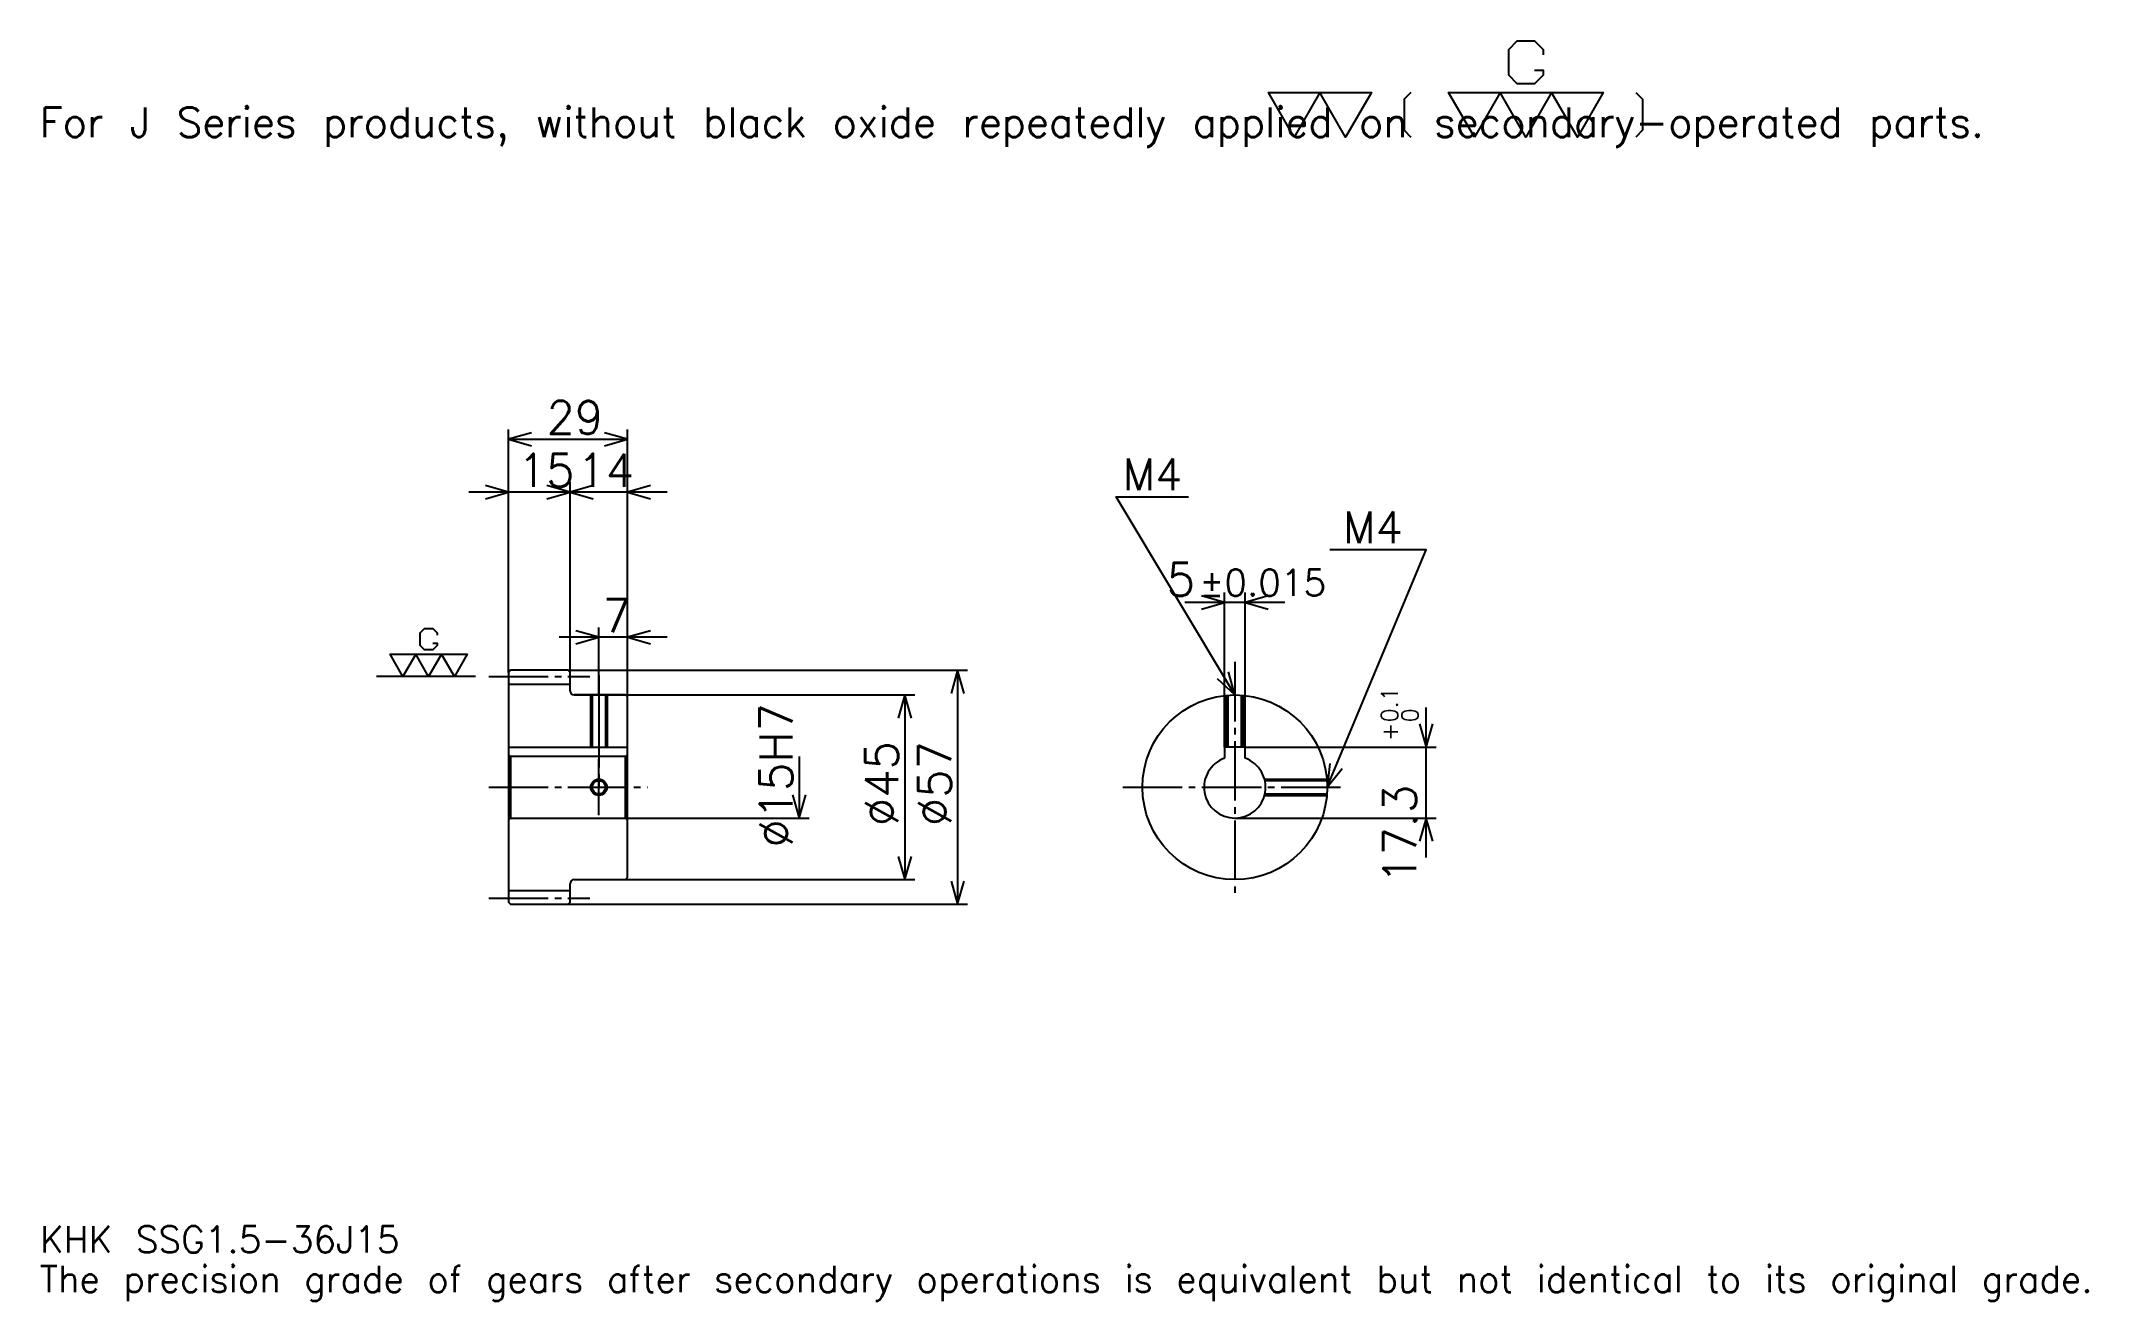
# Model space of a CAD drawing. Extents: x 16 to 515, y 6 to 313.
import ezdxf

# ---------------------------------------------------------------- set-up
doc = ezdxf.new("R2010")
doc.units = 0
doc.linetypes.add('DASHDOT', pattern=[19.304349, 14.478261, -1.608696, 1.608696, -1.608696])
doc.layers.get('0').update_dxf_attribs({"linetype": 'CONTINUOUS'})
doc.layers.add('DASHDOT', color=6, linetype='DASHDOT')
doc.styles.add('KANJI', font='TXT', dxfattribs={"bigfont": 'BIGFONT'})

msp = doc.modelspace()

# ---------------------------------------------------------------- linework, layer by layer
at = {"color": 5}
for p, q in [((130.304352, 159.608688), (130.304352, 218.32608)), ((130.304352, 215.91304), (159.304352, 215.91304)), ((159.304352, 159.608688), (159.304352, 218.32608)), ((145.304352, 159.608688), (145.304352, 205.456512)), ((154.956528, 203.043472), (120.652176, 203.043472)), ((168.956528, 203.043472), (135.652176, 203.043472)), ((319.434784, 176.130432), (295.130432, 176.130432)), ((304.782593, 140.908691), (304.782593, 178.543472)), ((309.782593, 140.908691), (309.782593, 178.543472)), ((152.304352, 159.608688), (152.304352, 170.065216)), ((168.956528, 167.652161), (142.652176, 167.652161)), ((130.304352, 159.108688), (130.304352, 159.608688)), ((144.804352, 159.608688), (159.304352, 159.608688)), ((145.304352, 159.108688), (145.304352, 159.608688)), ((152.304352, 153.608688), (152.304352, 159.608688)), ((152.304352, 153.608688), (152.304352, 159.608688)), ((159.304352, 159.608688), (242.152176, 159.608688)), ((159.304352, 153.108688), (159.304352, 159.608688)), ((239.739136, 159.608688), (239.739136, 102.608688)), ((146.304352, 153.608688), (159.304352, 153.608688)), ((159.304352, 153.608688), (229.282608, 153.608688)), ((226.869568, 153.608688), (226.869568, 108.608688)), ((353.913025, 113.956512), (353.913025, 150.560867)), ((309.782593, 140.908691), (356.32608, 140.908691)), ((201.130432, 138.608688), (201.130432, 123.608688)), ((159.304352, 123.608688), (203.543488, 123.608688)), ((307.282593, 123.608688), (356.32608, 123.608688)), ((146.304352, 108.608688), (159.304352, 108.608688)), ((159.304352, 108.608688), (229.282608, 108.608688)), ((144.804352, 102.608688), (159.304352, 102.608688)), ((159.304352, 102.608688), (242.152176, 102.608688))]:
    msp.add_line(p, q, dxfattribs=at)
at = {"color": 7}
msp.add_line((122.260872, 158.108688), (98.13044, 158.108688), dxfattribs=at)
at = {"color": 4}
for p, q in [((130.304352, 156.233688), (145.304352, 156.233688)), ((130.304352, 140.908691), (159.304352, 140.908691)), ((130.804352, 138.608688), (130.804352, 123.608688)), ((158.804352, 138.608688), (159.304352, 139.108688)), ((158.804352, 123.608688), (159.304352, 123.108688)), ((130.304352, 105.983688), (145.304352, 105.983688))]:
    msp.add_line(p, q, dxfattribs=at)
at = {"color": 7}
for points in [[(380.295654, 305.87738), (382.386963, 305.87738), (382.386963, 304.62262), (380.295654, 302.531311), (376.113037, 302.531311), (374.021759, 304.62262), (374.021759, 310.896515), (376.113037, 312.987823), (380.295654, 312.987823), (382.386963, 310.896515), (382.386963, 309.641724)], [(321.739136, 289.565216), (315.46521, 300.440002), (340.560883, 300.440002), (334.286957, 289.565216), (328.013062, 300.440002), (321.739136, 289.565216)], [(350.180878, 300.440002), (348.507843, 298.766968), (348.507843, 291.238251), (350.180878, 289.565216)], [(365.656525, 289.565216), (359.382629, 300.440002), (397.026093, 300.440002), (390.752197, 289.565216), (384.478271, 300.440002), (378.204346, 289.565216), (371.93045, 300.440002), (365.656525, 289.565216)], [(404.973053, 300.440002), (406.646088, 298.766968), (406.646088, 291.238251), (404.973053, 289.565216)], [(111.884789, 166.264771), (112.930435, 166.264771), (112.930435, 165.63739), (111.884789, 164.591736), (109.793488, 164.591736), (108.747833, 165.63739), (108.747833, 168.774338), (109.793488, 169.819992), (111.884789, 169.819992), (112.930435, 168.774338), (112.930435, 168.146942)], [(104.565224, 158.108688), (101.428268, 163.546082), (120.250008, 163.546082), (117.113045, 158.108688), (113.976089, 163.546082), (110.839134, 158.108688), (107.702179, 163.546082), (104.565224, 158.108688)]]:
    msp.add_lwpolyline(points, dxfattribs=at)
at = {"color": 5}
for points in [[(135.934784, 217.521729), (130.304352, 215.91304), (135.934784, 214.304352)], [(153.67392, 214.304352), (159.304352, 215.91304), (153.67392, 217.521729)], [(124.67392, 201.434784), (130.304352, 203.043472), (124.67392, 204.652161)], [(139.67392, 201.434784), (145.304352, 203.043472), (139.67392, 204.652161)], [(150.934784, 204.652161), (145.304352, 203.043472), (150.934784, 201.434784)], [(164.934784, 204.652161), (159.304352, 203.043472), (164.934784, 201.434784)], [(307.282593, 153.608688), (278.326111, 201.869568), (296.021729, 201.869568)], [(329.782593, 131.108688), (353.913025, 189), (330.426086, 189)], [(299.152161, 174.521729), (304.782593, 176.130432), (299.152161, 177.73912)], [(315.413025, 177.73912), (309.782593, 176.130432), (315.413025, 174.521729)], [(146.67392, 166.043472), (152.304352, 167.652161), (146.67392, 169.260864)], [(164.934784, 169.260864), (159.304352, 167.652161), (164.934784, 166.043472)], [(241.347839, 153.978256), (239.739136, 159.608688), (238.130432, 153.978256)], [(303.006348, 157.609085), (307.282593, 153.608688), (305.765198, 159.26442)], [(228.478271, 147.978256), (226.869568, 153.608688), (225.260864, 147.978256)], [(352.304352, 146.539124), (353.913025, 140.908691), (355.521729, 146.539124)], [(330.463989, 136.924652), (329.782593, 131.108688), (333.433716, 135.686798)], [(199.521744, 129.23912), (201.130432, 123.608688), (202.739136, 129.23912)], [(355.521729, 117.978256), (353.913025, 123.608688), (352.304352, 117.978256)], [(225.260864, 114.23912), (226.869568, 108.608688), (228.478271, 114.23912)], [(238.130432, 108.23912), (239.739136, 102.608688), (241.347839, 108.23912)]]:
    msp.add_lwpolyline(points, dxfattribs=at)
at = {"color": 4}
for points in [[(145.304352, 154.608688), (145.304352, 159.108688), (144.804352, 159.608688), (130.804352, 159.608688), (130.304352, 159.108688), (130.304352, 123.108688)], [(146.304352, 108.608688), (158.804352, 108.608688), (159.304352, 109.108688), (159.304352, 153.108688), (158.804352, 153.608688), (146.304352, 153.608688)], [(150.304352, 153.608688), (150.304352, 140.908691)], [(150.684357, 153.608688), (150.684357, 140.908691)], [(153.924347, 153.608688), (153.924347, 140.908691)], [(154.304352, 153.608688), (154.304352, 140.908691)], [(305.282593, 140.908691), (305.282593, 153.519623)], [(305.662598, 140.908691), (305.662598, 153.550293)], [(308.902588, 140.908691), (308.902588, 153.550293)], [(309.282593, 140.908691), (309.282593, 153.519623)], [(309.782593, 138.179749), (309.782593, 140.908691), (304.782593, 140.908691), (304.782593, 138.179749)], [(130.304352, 123.108688), (130.804352, 123.608688), (158.804352, 123.608688), (158.804352, 138.608688), (130.804352, 138.608688), (130.304352, 139.108688)], [(314.511017, 133.108688), (329.693542, 133.108688)], [(314.60556, 132.728683), (329.724213, 132.728683)], [(314.511017, 129.108688), (329.693542, 129.108688)], [(314.60556, 129.488693), (329.724213, 129.488693)], [(130.304352, 123.108688), (130.304352, 103.108688), (130.804352, 102.608688), (144.804352, 102.608688), (145.304352, 103.108688), (145.304352, 107.608688)]]:
    msp.add_lwpolyline(points, dxfattribs=at)
for centre, radius in [((307.282593, 131.108688), 22.5), ((152.304352, 131.108688), 1.62)]:
    msp.add_circle(centre, radius, dxfattribs=at)
at = {"color": 7}
msp.add_circle((152.304352, 131.108688), 2, dxfattribs=at)
at = {"color": 4}
for centre, radius, start, end in [((146.304352, 154.608688), 1, 180, 270), ((307.282593, 131.108688), 7.5, 109.47122094, 70.52877906), ((146.304352, 107.608688), 1, 90, 180)]:
    msp.add_arc(centre, radius, start, end, dxfattribs=at)
at = {"layer": 'DASHDOT', "color": 7}
for p, q in [((307.282593, 161.652161), (307.282593, 103.7826)), ((125.478264, 158.108688), (150.130432, 158.108688)), ((152.304352, 153.608688), (152.304352, 131.108688)), ((125.478264, 131.108688), (164.130432, 131.108688)), ((279.956543, 131.108688), (334.608704, 131.108688)), ((125.478264, 104.108688), (150.130432, 104.108688))]:
    msp.add_line(p, q, dxfattribs=at)
for points in [[(152.304352, 158.434784), (152.304352, 136.082596)], [(152.304352, 124.2826), (152.304352, 137.934769)], [(145.478271, 131.108688), (159.130432, 131.108688)]]:
    msp.add_lwpolyline(points, dxfattribs=at)

# ---------------------------------------------------------------- texts
at = {"color": 7, "style": 'KANJI'}
for s, height, p in [('For J Series products, without black oxide repeatedly applied on secondary-operated parts.', 7.23913, (16.086956, 289.565216)), ('29', 8.043478, (139.576096, 217.199997)), ('15', 8.043478, (132.576096, 204.330429)), ('14', 8.043478, (147.076096, 204.330429)), ('M4', 7.721739, (279.934784, 203.478256)), ('M4', 7.721739, (333.643494, 190.608688)), ('5', 8.043478, (290.67926, 177.73912)), ('%%p0.015', 6.434783, (298.641327, 177.73912)), ('7', 8.043478, (153.190216, 168.939117)), ('KHK SSG1.5-36J15', 6.434783, (16.086956, 17.695652)), ('The precision grade of gears after secondary operations is equivalent but not identical to its original grade.', 6.434783, (16.086956, 8.043478))]:
    msp.add_text(s, height=height, dxfattribs=at).set_placement(p)
for s, height, p in [('%%c15H7', 8.043478, (199.521744, 116.429337)), ('0.1', 4.021739, (346.995667, 146.913559)), ('0', 4.021739, (351.982605, 146.913559)), ('+', 4.021739, (346.995667, 142.40921)), ('%%c45', 8.043478, (225.260864, 121.6576)), ('%%c57', 8.043478, (238.130432, 121.6576)), ('17.3', 8.043478, (351.5, 107.593849))]:
    msp.add_text(s, height=height, rotation=90, dxfattribs=at).set_placement(p)

doc.saveas('drawing.dxf')
